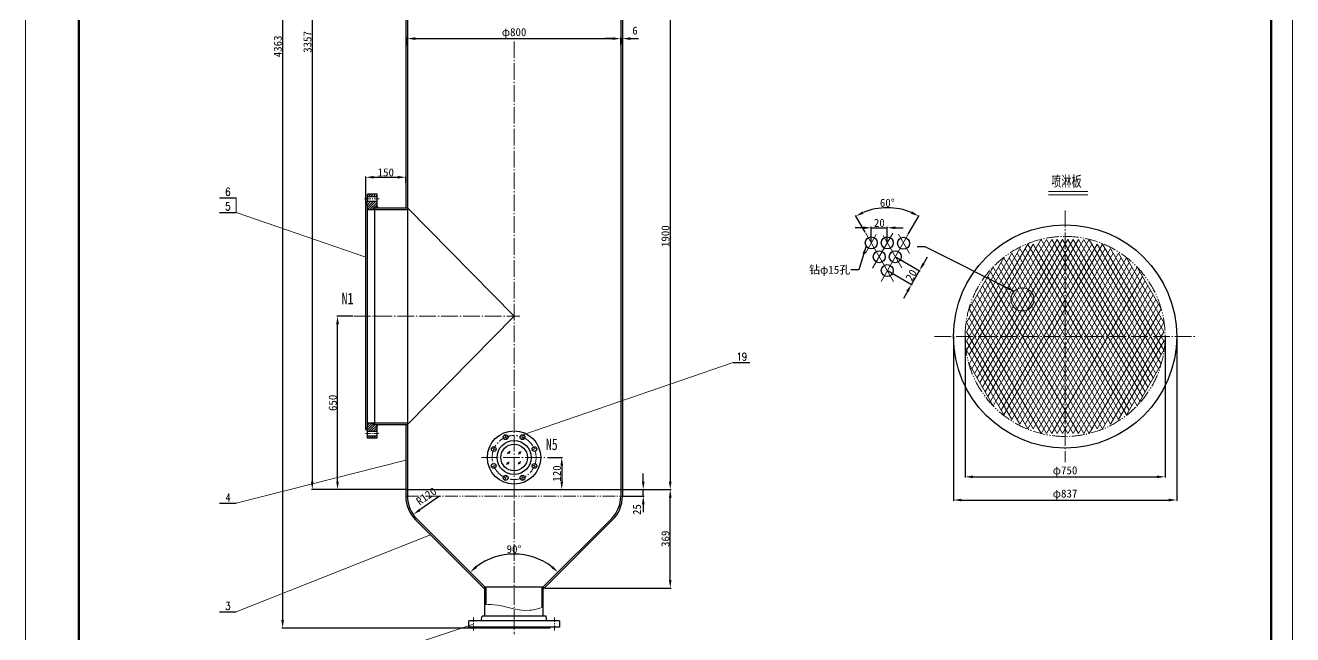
# Model space of a CAD drawing. Extents: x -6371 to 10984, y -1551 to 7765.
# Drawn here: x 6232 to 10984, y 2871 to 5156 of the extents above; entities that cross this region are included whole.
import ezdxf
from ezdxf.enums import TextEntityAlignment as Align

# ---------------------------------------------------------------- set-up
doc = ezdxf.new("R2010")
doc.units = 0
doc.header["$LTSCALE"] = 25
doc.header["$PDMODE"] = 1
for name, pattern in [('JXX-L', [2.95, 1.9, -0.25, 0.15, -0.25, 0.15, -0.25]), ('ZXX-L', [3.28, 2.5, -0.3, 0.18, -0.3]), ('ZXX-S', [1.27, 0.75, -0.2, 0.12, -0.2])]:
    doc.linetypes.add(name, pattern=pattern)
doc.layers.get('Defpoints').update_dxf_attribs({"linetype": 'CONTINUOUS'})
for name, color, linetype, lineweight in [('A 粗实线', 1, 'CONTINUOUS', 25), ('B 细实线', 7, 'CONTINUOUS', 15), ('C 文 字', 2, 'CONTINUOUS', 20), ('D 短中心线', 3, 'ZXX-S', 18), ('E 长中心线', 3, 'ZXX-L', 15), ('I 长双点线', 3, 'JXX-L', 15), ('J 标注尺寸', 2, 'CONTINUOUS', 15)]:
    doc.layers.add(name, color=color, linetype=linetype, lineweight=lineweight)
doc.styles.add('HZTXT', font='SIMFANG.TTF', dxfattribs={"width": 0.75})
doc.styles.add('ROMANC', font='romanc', dxfattribs={"width": 0.7, "height": 6})
doc.styles.get("Standard").update_dxf_attribs({"font": 'SIMFANG.TTF'})
doc.styles.add('标题中文', font='SIMFANG.TTF', dxfattribs={"width": 0.7})
doc.dimstyles.new('通用标注4.0', dxfattribs={"dimtxt": 30, "dimasz": 30, "dimexe": 3, "dimexo": 3, "dimgap": 3, "dimtad": 1, "dimdec": 0, "dimzin": 0, "dimdsep": 46, "dimtxsty": 'Standard', "dimcen": 3, "dimadec": 0, "dimazin": 0, "dimtfac": 0.375, "dimtdec": 0, "dimtmove": 2, "dimatfit": 3, "dimfxl": 0, "dimtzin": 0, "dimarcsym": 0})

# ---------------------------------------------------------------- blocks, each defined once
blk = doc.blocks.new('*D74')
at = {"layer": 'Defpoints', "color": 0}
for p in [(8464.4, 5106.2), (7664.4, 5078.3), (8464.4, 5078.3)]:
    blk.add_point(p, dxfattribs=at)
at = {"layer": 'J 标注尺寸', "color": 0, "lineweight": -2}
for p, q in [((7664.4, 5081.3), (7664.4, 5109.2)), ((7694.4, 5106.2), (8434.4, 5106.2)), ((8464.4, 5081.3), (8464.4, 5109.2))]:
    blk.add_line(p, q, dxfattribs=at)
at = {"layer": 'J 标注尺寸', "color": 0}
for points in [[(7694.4, 5111.2), (7694.4, 5101.2), (7664.4, 5106.2)], [(8434.4, 5111.2), (8434.4, 5101.2), (8464.4, 5106.2)]]:
    blk.add_solid(points, dxfattribs=at)
at = {"layer": 'J 标注尺寸', "color": 0, "insert": (8064.4, 5126.5), "char_height": 30, "attachment_point": 5}
blk.add_mtext('φ800', dxfattribs=at)
blk = doc.blocks.new('*D75')
at = {"layer": 'Defpoints', "color": 0}
for p in [(8470.4, 5106.2), (8464.4, 5084.5), (8470.4, 5084.5)]:
    blk.add_point(p, dxfattribs=at)
at = {"layer": 'J 标注尺寸', "color": 0, "lineweight": -2}
for p, q in [((8434.4, 5106.2), (8404.4, 5106.2)), ((8464.4, 5087.5), (8464.4, 5109.2)), ((8464.4, 5106.2), (8470.4, 5106.2)), ((8470.4, 5087.5), (8470.4, 5109.2)), ((8500.4, 5106.2), (8530.4, 5106.2))]:
    blk.add_line(p, q, dxfattribs=at)
at = {"layer": 'J 标注尺寸', "color": 0}
for points in [[(8434.4, 5111.2), (8434.4, 5101.2), (8464.4, 5106.2)], [(8500.4, 5111.2), (8500.4, 5101.2), (8470.4, 5106.2)]]:
    blk.add_solid(points, dxfattribs=at)
at = {"layer": 'J 标注尺寸', "color": 0, "insert": (8517.7, 5136.2), "char_height": 30, "attachment_point": 5}
blk.add_mtext('6', dxfattribs=at)
blk = doc.blocks.new('*D76')
at = {"layer": 'Defpoints', "color": 0}
for p in [(8187.3, 3535.3), (8219.9, 3415.3), (8243.1, 3415.3)]:
    blk.add_point(p, dxfattribs=at)
at = {"layer": 'J 标注尺寸', "color": 0, "lineweight": -2}
for p, q in [((8190.3, 3535.3), (8246.1, 3535.3)), ((8243.1, 3505.3), (8243.1, 3445.3)), ((8222.9, 3415.3), (8246.1, 3415.3))]:
    blk.add_line(p, q, dxfattribs=at)
at = {"layer": 'J 标注尺寸', "color": 0}
for points in [[(8238.1, 3505.3), (8248.1, 3505.3), (8243.1, 3535.3)], [(8238.1, 3445.3), (8248.1, 3445.3), (8243.1, 3415.3)]]:
    blk.add_solid(points, dxfattribs=at)
at = {"layer": 'J 标注尺寸', "color": 0, "insert": (8225.1, 3475.3), "char_height": 30, "attachment_point": 5, "rotation": 90}
blk.add_mtext('120', dxfattribs=at)
blk = doc.blocks.new('*D77')
at = {"layer": 'Defpoints', "color": 0}
for p in [(7699.6, 3305.5), (8429.3, 3305.5), (8124.7, 3165.4), (7954.9, 3050.1), (8173.9, 3050.1)]:
    blk.add_point(p, dxfattribs=at)
at = {"layer": 'J 标注尺寸', "color": 0, "lineweight": -2}
blk.add_arc((8064.4, 2940.6), 232.7, 52.3906, 127.6094, dxfattribs=at)
at = {"layer": 'J 标注尺寸', "color": 0}
for points in [[(7925.7, 3121.3), (7919.1, 3128.8), (7899.8, 3105.2)], [(8209.8, 3128.8), (8203.2, 3121.3), (8229, 3105.2)]]:
    blk.add_solid(points, dxfattribs=at)
at = {"layer": 'J 标注尺寸', "color": 0, "insert": (8064.4, 3191.4), "char_height": 30, "attachment_point": 5}
blk.add_mtext('90°', dxfattribs=at)
blk = doc.blocks.new('*D78')
at = {"layer": 'Defpoints', "color": 0}
for p in [(7784.4, 3390.3), (7686.2, 3321.5)]:
    blk.add_point(p, dxfattribs=at)
at = {"layer": 'J 标注尺寸', "color": 0, "lineweight": -2}
blk.add_line((7784.4, 3390.3), (7710.7, 3338.7), dxfattribs=at)
at = {"layer": 'J 标注尺寸', "color": 0}
blk.add_solid([(7707.9, 3342.8), (7713.6, 3334.6), (7686.2, 3321.5)], dxfattribs=at)
at = {"layer": 'J 标注尺寸', "color": 0, "insert": (7735.4, 3390.3), "char_height": 30, "attachment_point": 5, "rotation": 35.0302}
blk.add_mtext('R120', dxfattribs=at)
blk = doc.blocks.new('*D79')
at = {"layer": 'Defpoints', "color": 0}
for p in [(7402.3, 4065.3), (7463, 4065.3), (7658.4, 3415.3)]:
    blk.add_point(p, dxfattribs=at)
at = {"layer": 'J 标注尺寸', "color": 0, "lineweight": -2}
for p, q in [((7460, 4065.3), (7399.3, 4065.3)), ((7402.3, 3445.3), (7402.3, 4035.3)), ((7655.4, 3415.3), (7399.3, 3415.3))]:
    blk.add_line(p, q, dxfattribs=at)
at = {"layer": 'J 标注尺寸', "color": 0}
for points in [[(7397.3, 4035.3), (7407.3, 4035.3), (7402.3, 4065.3)], [(7397.3, 3445.3), (7407.3, 3445.3), (7402.3, 3415.3)]]:
    blk.add_solid(points, dxfattribs=at)
at = {"layer": 'J 标注尺寸', "color": 0, "insert": (7384.3, 3740.3), "char_height": 30, "attachment_point": 5, "rotation": 90}
blk.add_mtext('650', dxfattribs=at)
blk = doc.blocks.new('*D86')
at = {"layer": 'Defpoints', "color": 0}
for p in [(7639.4, 6772.3), (7307.6, 3415.3), (7658.4, 3415.3)]:
    blk.add_point(p, dxfattribs=at)
at = {"layer": 'J 标注尺寸', "color": 0, "lineweight": -2}
for p, q in [((7636.4, 6772.3), (7304.6, 6772.3)), ((7307.6, 6742.3), (7307.6, 3445.3)), ((7655.4, 3415.3), (7304.6, 3415.3))]:
    blk.add_line(p, q, dxfattribs=at)
at = {"layer": 'J 标注尺寸', "color": 0}
for points in [[(7302.6, 6742.3), (7312.6, 6742.3), (7307.6, 6772.3)], [(7302.6, 3445.3), (7312.6, 3445.3), (7307.6, 3415.3)]]:
    blk.add_solid(points, dxfattribs=at)
at = {"layer": 'J 标注尺寸', "color": 0, "insert": (7289.6, 5093.8), "char_height": 30, "attachment_point": 5, "rotation": 90}
blk.add_mtext('3357', dxfattribs=at)
blk = doc.blocks.new('*D87')
at = {"layer": 'Defpoints', "color": 0}
for p in [(8603.4, 5315.3), (8470.4, 3415.3), (8649.9, 3415.3)]:
    blk.add_point(p, dxfattribs=at)
at = {"layer": 'J 标注尺寸', "color": 0, "lineweight": -2}
for p, q in [((8606.4, 5315.3), (8652.9, 5315.3)), ((8649.9, 5285.3), (8649.9, 3445.3)), ((8473.4, 3415.3), (8652.9, 3415.3))]:
    blk.add_line(p, q, dxfattribs=at)
at = {"layer": 'J 标注尺寸', "color": 0}
for points in [[(8644.9, 5285.3), (8654.9, 5285.3), (8649.9, 5315.3)], [(8644.9, 3445.3), (8654.9, 3445.3), (8649.9, 3415.3)]]:
    blk.add_solid(points, dxfattribs=at)
at = {"layer": 'J 标注尺寸', "color": 0, "insert": (8631.9, 4365.3), "char_height": 30, "attachment_point": 5, "rotation": 90}
blk.add_mtext('1900', dxfattribs=at)
blk = doc.blocks.new('*D88')
at = {"layer": 'Defpoints', "color": 0}
for p in [(8470.4, 3415.3), (8649.9, 3415.3), (8178.2, 3045.9)]:
    blk.add_point(p, dxfattribs=at)
at = {"layer": 'J 标注尺寸', "color": 0, "lineweight": -2}
for p, q in [((8473.4, 3415.3), (8652.9, 3415.3)), ((8649.9, 3075.9), (8649.9, 3385.3)), ((8181.2, 3045.9), (8652.9, 3045.9))]:
    blk.add_line(p, q, dxfattribs=at)
at = {"layer": 'J 标注尺寸', "color": 0}
for points in [[(8644.9, 3385.3), (8654.9, 3385.3), (8649.9, 3415.3)], [(8644.9, 3075.9), (8654.9, 3075.9), (8649.9, 3045.9)]]:
    blk.add_solid(points, dxfattribs=at)
at = {"layer": 'J 标注尺寸', "color": 0, "insert": (8631.9, 3230.6), "char_height": 30, "attachment_point": 5, "rotation": 90}
blk.add_mtext('369', dxfattribs=at)
blk = doc.blocks.new('*D89')
at = {"layer": 'Defpoints', "color": 0}
for p in [(8470.4, 3415.3), (8470.4, 3390.3), (8548.8, 3415.3)]:
    blk.add_point(p, dxfattribs=at)
at = {"layer": 'J 标注尺寸', "color": 0, "lineweight": -2}
for p, q in [((8548.8, 3445.3), (8548.8, 3475.3)), ((8473.4, 3415.3), (8551.8, 3415.3)), ((8473.4, 3390.3), (8551.8, 3390.3)), ((8548.8, 3390.3), (8548.8, 3415.3)), ((8548.8, 3360.3), (8548.8, 3330.3))]:
    blk.add_line(p, q, dxfattribs=at)
at = {"layer": 'J 标注尺寸', "color": 0}
for points in [[(8543.8, 3445.3), (8553.8, 3445.3), (8548.8, 3415.3)], [(8543.8, 3360.3), (8553.8, 3360.3), (8548.8, 3390.3)]]:
    blk.add_solid(points, dxfattribs=at)
at = {"layer": 'J 标注尺寸', "color": 0, "insert": (8525.3, 3340.2), "char_height": 30, "attachment_point": 5, "rotation": 90}
blk.add_mtext('25', dxfattribs=at)
blk = doc.blocks.new('*D90')
at = {"layer": 'Defpoints', "color": 0}
for p in [(7970.4, 7258.6), (7196.5, 2895.9), (7930.4, 2895.9)]:
    blk.add_point(p, dxfattribs=at)
at = {"layer": 'J 标注尺寸', "color": 0, "lineweight": -2}
for p, q in [((7967.4, 7258.6), (7193.5, 7258.6)), ((7196.5, 7228.6), (7196.5, 2925.9)), ((7927.4, 2895.9), (7193.5, 2895.9))]:
    blk.add_line(p, q, dxfattribs=at)
at = {"layer": 'J 标注尺寸', "color": 0}
for points in [[(7191.5, 7228.6), (7201.5, 7228.6), (7196.5, 7258.6)], [(7191.5, 2925.9), (7201.5, 2925.9), (7196.5, 2895.9)]]:
    blk.add_solid(points, dxfattribs=at)
at = {"layer": 'J 标注尺寸', "color": 0, "insert": (7178.5, 5077.2), "char_height": 30, "attachment_point": 5, "rotation": 90}
blk.add_mtext('4363', dxfattribs=at)
blk = doc.blocks.new('*D91')
at = {"layer": 'Defpoints', "color": 0}
for p in [(7658.4, 4586.3), (7658.4, 4563.5), (7508.4, 4490.3)]:
    blk.add_point(p, dxfattribs=at)
at = {"layer": 'J 标注尺寸', "color": 0, "lineweight": -2}
for p, q in [((7508.4, 4493.3), (7508.4, 4589.3)), ((7538.4, 4586.3), (7628.4, 4586.3)), ((7658.4, 4566.5), (7658.4, 4589.3))]:
    blk.add_line(p, q, dxfattribs=at)
at = {"layer": 'J 标注尺寸', "color": 0}
for points in [[(7538.4, 4591.3), (7538.4, 4581.3), (7508.4, 4586.3)], [(7628.4, 4591.3), (7628.4, 4581.3), (7658.4, 4586.3)]]:
    blk.add_solid(points, dxfattribs=at)
at = {"layer": 'J 标注尺寸', "color": 0, "insert": (7583.4, 4604.3), "char_height": 30, "attachment_point": 5}
blk.add_mtext('150', dxfattribs=at)
blk = doc.blocks.new('*D95')
at = {"layer": 'Defpoints', "color": 0}
for p in [(9755.4, 3989.4), (10505.4, 3989.4), (10505.4, 3462.9)]:
    blk.add_point(p, dxfattribs=at)
at = {"layer": 'J 标注尺寸', "color": 0, "lineweight": -2}
for p, q in [((9755.4, 3986.4), (9755.4, 3459.9)), ((10505.4, 3986.4), (10505.4, 3459.9)), ((9785.4, 3462.9), (10475.4, 3462.9))]:
    blk.add_line(p, q, dxfattribs=at)
at = {"layer": 'J 标注尺寸', "color": 0}
for points in [[(9785.4, 3467.9), (9785.4, 3457.9), (9755.4, 3462.9)], [(10475.4, 3467.9), (10475.4, 3457.9), (10505.4, 3462.9)]]:
    blk.add_solid(points, dxfattribs=at)
at = {"layer": 'J 标注尺寸', "color": 0, "insert": (10130.4, 3483.2), "char_height": 30, "attachment_point": 5}
blk.add_mtext('φ750', dxfattribs=at)
blk = doc.blocks.new('*D96')
at = {"layer": 'Defpoints', "color": 0}
for p in [(9711.9, 3989.4), (10548.9, 3989.4), (10548.9, 3375.9)]:
    blk.add_point(p, dxfattribs=at)
at = {"layer": 'J 标注尺寸', "color": 0, "lineweight": -2}
for p, q in [((9711.9, 3986.4), (9711.9, 3372.9)), ((10548.9, 3986.4), (10548.9, 3372.9)), ((9741.9, 3375.9), (10518.9, 3375.9))]:
    blk.add_line(p, q, dxfattribs=at)
at = {"layer": 'J 标注尺寸', "color": 0}
for points in [[(9741.9, 3380.9), (9741.9, 3370.9), (9711.9, 3375.9)], [(10518.9, 3380.9), (10518.9, 3370.9), (10548.9, 3375.9)]]:
    blk.add_solid(points, dxfattribs=at)
at = {"layer": 'J 标注尺寸', "color": 0, "insert": (10130.4, 3396.1), "char_height": 30, "attachment_point": 5}
blk.add_mtext('φ837', dxfattribs=at)
blk = doc.blocks.new('*D97')
at = {"layer": 'Defpoints', "color": 0}
for p in [(9504.8, 4468.5), (9382.1, 4377.8), (9541.1, 4370), (9440.6, 4195.9), (9487.2, 4195.9)]:
    blk.add_point(p, dxfattribs=at)
at = {"layer": 'J 标注尺寸', "color": 0, "lineweight": -2}
for p, q in [((9380.6, 4380.4), (9344.5, 4443.1)), ((9542.6, 4372.6), (9583.3, 4443.1))]:
    blk.add_line(p, q, dxfattribs=at)
blk.add_arc((9463.9, 4236.3), 235.8, 67.2948, 112.7052, dxfattribs=at)
at = {"layer": 'J 标注尺寸', "color": 0}
for points in [[(9375.1, 4449.3), (9370.6, 4458.3), (9346, 4440.5)], [(9557.1, 4458.3), (9552.6, 4449.3), (9581.8, 4440.5)]]:
    blk.add_solid(points, dxfattribs=at)
at = {"layer": 'J 标注尺寸', "color": 0, "insert": (9463.9, 4490), "char_height": 30, "attachment_point": 5}
blk.add_mtext('60°', dxfattribs=at)
blk = doc.blocks.new('*D98')
at = {"layer": 'Defpoints', "color": 0}
for p in [(9463.9, 4396.8), (9403.9, 4340.2), (9463.9, 4340.2)]:
    blk.add_point(p, dxfattribs=at)
at = {"layer": 'J 标注尺寸', "color": 0, "lineweight": -2}
for p, q in [((9373.9, 4396.8), (9343.9, 4396.8)), ((9403.9, 4343.2), (9403.9, 4399.8)), ((9403.9, 4396.8), (9463.9, 4396.8)), ((9463.9, 4343.2), (9463.9, 4399.8)), ((9493.9, 4396.8), (9523.9, 4396.8))]:
    blk.add_line(p, q, dxfattribs=at)
at = {"layer": 'J 标注尺寸', "color": 0}
for points in [[(9373.9, 4401.8), (9373.9, 4391.8), (9403.9, 4396.8)], [(9493.9, 4401.8), (9493.9, 4391.8), (9463.9, 4396.8)]]:
    blk.add_solid(points, dxfattribs=at)
at = {"layer": 'J 标注尺寸', "color": 0, "insert": (9433.9, 4414.8), "char_height": 30, "attachment_point": 5}
blk.add_mtext('20', dxfattribs=at)
blk = doc.blocks.new('*D99')
at = {"layer": 'Defpoints', "color": 0}
for p in [(9493.9, 4288.2), (9463.9, 4236.3), (9584.3, 4236)]:
    blk.add_point(p, dxfattribs=at)
at = {"layer": 'J 标注尺寸', "color": 0, "lineweight": -2}
for p, q in [((9496.5, 4286.7), (9586.9, 4234.5)), ((9599.3, 4262), (9614.3, 4288)), ((9466.5, 4234.8), (9556.9, 4182.6)), ((9554.3, 4184.1), (9584.3, 4236)), ((9539.3, 4158.1), (9524.3, 4132.1))]:
    blk.add_line(p, q, dxfattribs=at)
at = {"layer": 'J 标注尺寸', "color": 0}
for points in [[(9594.9, 4264.5), (9603.6, 4259.5), (9584.3, 4236)], [(9534.9, 4160.6), (9543.6, 4155.6), (9554.3, 4184.1)]]:
    blk.add_solid(points, dxfattribs=at)
at = {"layer": 'J 标注尺寸', "color": 0, "insert": (9553.7, 4219), "char_height": 30, "attachment_point": 5, "rotation": 60}
blk.add_mtext('20', dxfattribs=at)

msp = doc.modelspace()

# ---------------------------------------------------------------- hatches: boundary and pattern name
at = {"layer": 'A 粗实线'}
for points in [[(7537.4, 4471.3), (7534, 4465.3), (7540.4, 4465.3), (7540.4, 4471.3)], [(7537.4, 3659.3), (7534, 3665.3), (7540.4, 3665.3), (7540.4, 3659.3)], [(7954.9, 3050.1), (7950.7, 3045.9), (7954.9, 3041.7)], [(8173.9, 3050.1), (8173.9, 3041.7), (8178.2, 3045.9)]]:
    msp.add_hatch(color=256, dxfattribs=at).paths.add_polyline_path(points)
h = msp.add_hatch(color=256, dxfattribs=at)
h.paths.add_polyline_path([(7547.4, 4471.3), (7550.4, 4471.3), (7550.4, 4476.5)])
h.paths.add_polyline_path([(7550.4, 4476.5), (7550.4, 4471.3), (7556.4, 4471.3)])
h = msp.add_hatch(color=256, dxfattribs=at)
h.paths.add_polyline_path([(7547.4, 3659.3), (7550.4, 3659.3), (7550.4, 3654.1)])
h.paths.add_polyline_path([(7550.4, 3654.1), (7550.4, 3659.3), (7556.4, 3659.3)])
at = {"layer": 'B 细实线'}
h = msp.add_hatch(dxfattribs=at)
h.set_pattern_fill('ANSI31', color=256, scale=2, angle=180, style=0)
h.set_pattern_definition([(225, (14280.761, -3999.076), (4.490128, -4.490128), [])])
h.paths.add_polyline_path([(7514.4, 3616.3), (7514.4, 3607.8), (7550.4, 3607.8), (7550.4, 3616.3)])
h.paths.add_polyline_path([(7514.4, 3665.3), (7514.4, 3645.3), (7508.4, 3645.3), (7508.4, 3640.3), (7514.4, 3634.3), (7550.4, 3634.3), (7550.4, 3654.1), (7547.4, 3659.3), (7537.4, 3659.3), (7534, 3665.3)])
h.paths.add_polyline_path([(7514.4, 4496.3), (7508.4, 4490.3), (7508.4, 4485.3), (7514.4, 4485.3), (7514.4, 4465.3), (7534, 4465.3), (7537.4, 4471.3), (7547.4, 4471.3), (7550.4, 4476.5), (7550.4, 4496.3)])
h.paths.add_polyline_path([(7514.4, 4522.8), (7514.4, 4514.3), (7550.4, 4514.3), (7550.4, 4522.8)])

# ---------------------------------------------------------------- linework, layer by layer
at = {"layer": 'A 粗实线'}
for p, q in [((7664.4, 6766.3), (7664.4, 3390.3)), ((8464.4, 6766.3), (8464.4, 3390.3)), ((7658.4, 6743.3), (7658.4, 4471.3)), ((8470.4, 6067.9), (8470.4, 3390.3)), ((7514.4, 4496.3), (7514.4, 4522.8)), ((7550.4, 4522.8), (7514.4, 4522.8)), ((7550.4, 4471.3), (7550.4, 4522.8)), ((6959.3, 4509.5), (7021.9, 4509.5)), ((7508.4, 4490.3), (7514.4, 4496.3)), ((7508.4, 3640.3), (7508.4, 4490.3)), ((7508.4, 4485.3), (7514.4, 4485.3)), ((7514.4, 4514.3), (7550.4, 4514.3)), ((7514.4, 4496.3), (7550.4, 4496.3)), ((7514.4, 3645.3), (7514.4, 4485.3)), ((7537.4, 4471.3), (7534, 4465.3)), ((7537.4, 4471.3), (7664.4, 4471.3)), ((7540.4, 4471.3), (7540.4, 3659.3)), ((7547.4, 4471.3), (7550.4, 4476.5)), ((7556.4, 4471.3), (7550.4, 4476.5)), ((7664.4, 4471.3), (8064.4, 4065.3)), ((6959.3, 4454.7), (7021.9, 4454.7)), ((7514.4, 4465.3), (7664.4, 4465.3)), ((7664.4, 3659.3), (8064.4, 4065.3)), ((8886.4, 3891.5), (8949, 3891.5)), ((7514.4, 3665.3), (7664.4, 3665.3)), ((7537.4, 3659.3), (7534, 3665.3)), ((7537.4, 3659.3), (7534, 3665.3)), ((7537.4, 3659.3), (7664.4, 3659.3)), ((7547.4, 3659.3), (7550.4, 3654.1)), ((7556.4, 3659.3), (7550.4, 3654.1)), ((7550.4, 3607.8), (7550.4, 3659.3)), ((7658.4, 3659.3), (7658.4, 3390.3)), ((7508.4, 3645.3), (7514.4, 3645.3)), ((7508.4, 3640.3), (7514.4, 3634.3)), ((7514.4, 3634.3), (7550.4, 3634.3)), ((7514.4, 3607.8), (7514.4, 3634.3)), ((7514.4, 3616.3), (7550.4, 3616.3)), ((7550.4, 3607.8), (7514.4, 3607.8)), ((7658.4, 3415.3), (8470.4, 3415.3)), ((6959.3, 3363.5), (7021.9, 3363.5)), ((7695.3, 3301.2), (7954.9, 3041.7)), ((7699.6, 3305.5), (7954.9, 3050.1)), ((8429.3, 3305.5), (8173.9, 3050.1)), ((8433.5, 3301.2), (8173.9, 3041.7)), ((7954.9, 3050.1), (7950.7, 3045.9)), ((7954.9, 2939.9), (7954.9, 3050.1)), ((7954.9, 3050.1), (8173.9, 3050.1)), ((7959.4, 2983.4), (7959.4, 3050.1)), ((8169.4, 2973.5), (8169.4, 3050.1)), ((8173.9, 2939.9), (8173.9, 3050.1)), ((8173.9, 3050.1), (8178.2, 3045.9)), ((6959.3, 2956.7), (7021.9, 2956.7)), ((7894.4, 2898.9), (7894.4, 2922.9)), ((8234.4, 2922.9), (7894.4, 2922.9)), ((8234.4, 2898.9), (7894.4, 2898.9)), ((7930.4, 2895.9), (7930.4, 2898.9)), ((7941.4, 2922.9), (7944.4, 2939.9)), ((8184.4, 2939.9), (7944.4, 2939.9)), ((8187.4, 2922.9), (8184.4, 2939.9)), ((8198.4, 2898.9), (8198.4, 2895.9)), ((8234.4, 2922.9), (8234.4, 2898.9)), ((8198.4, 2895.9), (7930.4, 2895.9))]:
    msp.add_line(p, q, dxfattribs=at)
at = {"layer": 'A 粗实线', "color": 5, "lineweight": 60}
msp.add_lwpolyline([(10903.8, 1116.8), (10903.8, 7684.8), (6431.8, 7684.8), (6431.8, 1116.8)], close=True, dxfattribs=at)
at = {"layer": 'A 粗实线'}
for centre, radius in [((10130.4, 3989.4), 418.5), ((9403.9, 4340.2), 22.5), ((9463.9, 4340.2), 22.5), ((9524.8, 4338.5), 22.5), ((9433.9, 4288.2), 22.5), ((9493.9, 4288.2), 22.5), ((9463.9, 4236.3), 22.5), ((8064.4, 3535.3), 100), ((8032.8, 3611.6), 9), ((8096, 3611.6), 9), ((7988.2, 3566.9), 9), ((8064.4, 3535.3), 64), ((8064.4, 3535.3), 50), ((8140.6, 3566.9), 9), ((7988.2, 3503.8), 9), ((8140.6, 3503.8), 9), ((8032.8, 3459.1), 9), ((8096, 3459.1), 9)]:
    msp.add_circle(centre, radius, dxfattribs=at)
for centre, radius, start, end in [((7784.4, 3390.3), 126, 180, 225), ((7784.4, 3390.3), 120, 180, 225), ((8344.4, 3390.3), 120, 315, 0), ((8344.4, 3390.3), 126, 315, 0)]:
    msp.add_arc(centre, radius, start, end, dxfattribs=at)
at = {"layer": 'B 细实线'}
for p, q in [((10068.5, 4533.2), (10215.4, 4533.2)), ((10068.5, 4520.9), (10215.4, 4520.9)), ((7021.9, 4454.7), (7021.9, 4509.5)), ((7508.4, 4286.5), (7021.9, 4454.7)), ((9382.1, 4377.8), (9487.2, 4195.9)), ((9485.2, 4377.2), (9408.9, 4245)), ((9505.3, 4372.3), (9547.1, 4299.9)), ((9421.9, 4371.5), (9381.5, 4301.5)), ((9541.1, 4370), (9440.6, 4195.9)), ((9448, 4367.7), (9517.9, 4246.6)), ((9990.4, 4335.8), (9760.4, 3937.5)), ((10040.7, 4353.5), (9770.4, 3885.5)), ((10010.4, 4335.8), (9770.4, 3920.1)), ((10060.4, 4353.2), (9780.4, 3868.2)), ((10080.4, 4353.2), (9790.4, 3850.9)), ((10100.4, 4353.2), (9800.4, 3833.5)), ((10120.4, 4353.2), (9810.4, 3816.2)), ((10140.4, 4353.2), (9820.4, 3798.9)), ((10160.4, 4353.2), (9830.4, 3781.6)), ((10180.4, 4353.2), (9840.4, 3764.3)), ((10200.4, 4353.2), (9850.4, 3746.9)), ((10220.4, 4353.2), (9860.4, 3729.6)), ((10230.4, 4335.8), (9880.4, 3729.6)), ((10250.4, 4335.8), (9890.4, 3712.3)), ((10270.4, 4335.8), (9900.4, 3695)), ((9990.4, 4335.8), (10360.4, 3695)), ((10010.4, 4335.8), (10370.4, 3712.3)), ((10030.4, 4335.8), (10380.4, 3729.6)), ((10040.3, 4353.4), (10400.4, 3729.6)), ((10060.4, 4353.2), (10410.4, 3746.9)), ((10080.4, 4353.2), (10420.4, 3764.3)), ((10100.4, 4353.2), (10430.4, 3781.6)), ((10120.4, 4353.2), (10440.4, 3798.9)), ((10140.4, 4353.2), (10450.4, 3816.2)), ((10160.4, 4353.2), (10460.4, 3833.5)), ((10180.4, 4353.2), (10470.4, 3850.9)), ((10200.4, 4353.2), (10480.4, 3868.2)), ((10220.4, 4353.2), (10490.4, 3885.5)), ((10250.4, 4335.8), (10490.4, 3920.1)), ((10270.4, 4335.8), (10500.4, 3937.5)), ((9960.4, 4318.5), (9760.4, 3972.1)), ((9930.4, 4301.2), (9760.4, 4006.7)), ((9900.4, 4283.9), (9760.4, 4041.4)), ((9900.4, 4283.9), (10270.4, 3643)), ((10280.4, 4318.5), (9920.4, 3695)), ((9920.4, 4283.9), (10280.4, 3660.3)), ((10300.4, 4318.5), (9930.4, 3677.7)), ((9930.4, 4301.2), (10300.4, 3660.3)), ((10310.4, 4301.2), (9950.4, 3677.7)), ((9950.4, 4301.2), (10310.4, 3677.7)), ((9960.4, 4318.5), (10330.4, 3677.7)), ((10330.4, 4301.2), (9960.4, 3660.3)), ((9980.4, 4318.5), (10340.4, 3695)), ((10340.4, 4283.9), (9980.4, 3660.3)), ((10360.4, 4283.9), (9990.4, 3643)), ((10300.4, 4318.5), (10500.4, 3972.1)), ((10330.4, 4301.2), (10500.4, 4006.7)), ((10360.4, 4283.9), (10500.4, 4041.4)), ((9860.4, 4249.2), (9770.4, 4093.3)), ((9850.4, 4231.9), (10200.4, 3625.7)), ((9860.4, 4249.2), (10220.4, 3625.7)), ((9880.4, 4249.2), (10230.4, 3643)), ((9890.4, 4266.5), (10250.4, 3643)), ((10370.4, 4266.5), (10010.4, 3643)), ((10380.4, 4249.2), (10030.4, 3643)), ((10400.4, 4249.2), (10040.4, 3625.7)), ((10410.4, 4231.9), (10060.4, 3625.7)), ((10400.4, 4249.2), (10490.4, 4093.3)), ((9830.4, 4197.3), (10160.4, 3625.7)), ((9840.4, 4214.6), (10180.4, 3625.7)), ((10420.4, 4214.6), (10080.4, 3625.7)), ((10430.4, 4197.3), (10100.4, 3625.7)), ((9800.4, 4145.3), (10100.4, 3625.7)), ((9810.4, 4162.6), (10120.4, 3625.7)), ((9820.4, 4179.9), (10140.4, 3625.7)), ((10440.4, 4179.9), (10120.4, 3625.7)), ((10450.4, 4162.6), (10140.4, 3625.7)), ((10460.4, 4145.3), (10160.4, 3625.7)), ((9770.4, 4093.3), (10040.4, 3625.7)), ((9780.4, 4110.7), (10060.4, 3625.7)), ((9790.4, 4128), (10080.4, 3625.7)), ((10470.4, 4128), (10180.4, 3625.7)), ((10480.4, 4110.7), (10200.4, 3625.7)), ((10490.4, 4093.3), (10220.4, 3625.7)), ((9760.4, 4041.4), (9990.4, 3643)), ((9770.4, 4058.7), (10010.4, 3643)), ((10490.4, 4058.7), (10250.4, 3643)), ((10500.4, 4041.4), (10270.4, 3643)), ((9760.4, 4006.7), (9960.4, 3660.3)), ((10500.4, 4006.7), (10300.4, 3660.3)), ((9760.4, 3972.1), (9930.4, 3677.7)), ((10500.4, 3972.1), (10330.4, 3677.7)), ((9760.4, 3937.5), (9900.4, 3695)), ((10500.4, 3937.5), (10360.4, 3695)), ((8100.4, 3622.2), (8886.4, 3891.5)), ((9860.4, 3729.6), (9770.4, 3885.5)), ((10400.4, 3729.6), (10490.4, 3885.5)), ((7658.4, 3524.8), (7021.9, 3363.5)), ((8046, 3518.5), (8036.4, 3509)), ((8041.2, 3516.9), (8037.6, 3513.3)), ((8049.5, 3558.7), (8040, 3549.2)), ((8044.8, 3557.1), (8041.1, 3553.5)), ((8047.9, 3554), (8044.3, 3550.3)), ((8089.3, 3520), (8079.7, 3510.4)), ((8090.5, 3557.6), (8080.9, 3548)), ((8084.5, 3518.4), (8080.9, 3514.8)), ((8085.7, 3556), (8082.1, 3552.3)), ((8088.9, 3552.8), (8085.3, 3549.2)), ((8044.4, 3513.7), (8040.8, 3510.1)), ((8087.7, 3515.2), (8084, 3511.6)), ((7751.4, 3245.2), (7021.9, 2956.7)), ((7912.4, 2910.9), (7021.9, 2615.5))]:
    msp.add_line(p, q, dxfattribs=at)
msp.add_lwpolyline([(10983.8, 1036.8), (10983.8, 7764.8), (6231.8, 7764.8), (6231.8, 1036.8)], close=True, dxfattribs=at)
msp.add_open_spline([(8173.9, 2975), (8157.1, 2969.4), (8098.2, 2950.7), (8026.6, 2982.7), (7970.7, 2984.1), (7954.9, 2983.1)], degree=3, knots=[140.413908, 140.413908, 140.413908, 140.413908, 190.277045, 313.105904, 360.986955, 360.986955, 360.986955, 360.986955], dxfattribs=at)
at = {"layer": 'D 短中心线'}
for p, q in [((7558.4, 4505.3), (7502.8, 4505.3)), ((7557.5, 3625.3), (7506.9, 3625.3)), ((8028.5, 3622.2), (8037.4, 3600.7)), ((8100.4, 3622.2), (8091.5, 3600.7)), ((7977.6, 3571.3), (7999.1, 3562.4)), ((8151.3, 3571.3), (8129.7, 3562.4)), ((7977.6, 3499.4), (7999.1, 3508.3)), ((8028.5, 3448.5), (8037.4, 3470)), ((8100.4, 3448.5), (8091.5, 3470)), ((8151.3, 3499.4), (8129.7, 3508.3)), ((7912.4, 2886.9), (7912.4, 2934.9)), ((8216.4, 2886.9), (8216.4, 2934.9))]:
    msp.add_line(p, q, dxfattribs=at)
at = {"layer": 'E 长中心线'}
for p, q in [((8064.4, 5095.8), (8064.4, 2873.2)), ((10130.4, 4461), (10130.4, 3517.9)), ((7463, 4065.3), (8085.9, 4065.3)), ((9640.6, 3989.4), (10620.3, 3989.4)), ((7941.6, 3535.3), (8187.3, 3535.3))]:
    msp.add_line(p, q, dxfattribs=at)
msp.add_circle((8064.4, 3535.3), 82.5, dxfattribs=at)
at = {"layer": 'I 长双点线'}
msp.add_line((7658.4, 3390.3), (8470.4, 3390.3), dxfattribs=at)
msp.add_circle((10130.4, 3989.4), 375, dxfattribs=at)
at = {"layer": 'J 标注尺寸'}
msp.add_circle((9970.4, 4128), 43.2, dxfattribs=at)

# ---------------------------------------------------------------- texts
at = {"layer": 'C 文 字', "style": 'ROMANC', "width": 0.8}
for s, height, p in [('6', 29.4, (6991.3, 4531.6)), ('5', 29.4, (6991.3, 4476.8)), ('19', 29.36, (8918.4, 3913.5)), ('4', 29.4, (6991.3, 3385.5)), ('3', 29.4, (6991.3, 2978.7))]:
    msp.add_text(s, height=height, dxfattribs=at).set_placement(p, align=Align.MIDDLE)
at = {"layer": 'C 文 字', "char_height": 43.2, "width": 691.2, "attachment_point": 1, "style": 'HZTXT'}
for s, insert in [('N1', (7417.9, 4153.1)), ('N5', (8183.7, 3606.5))]:
    msp.add_mtext(s, dxfattribs=dict(at, insert=insert))
at = {"layer": 'J 标注尺寸', "style": '标题中文', "width": 0.7}
msp.add_text('喷淋板', height=39.98, dxfattribs=at).set_placement((10078.1, 4551.3))
at = {"layer": 'J 标注尺寸', "insert": (9324.5, 4254.4), "char_height": 30, "attachment_point": 3}
msp.add_mtext('钻φ15孔', dxfattribs=at)

# ---------------------------------------------------------------- dimensions: what is measured, and where the dimension line sits
at = {"layer": 'J 标注尺寸'}
for base, p1, p2, picture, middle in [((7196.5, 2895.9), (7970.4, 7258.6), (7930.4, 2895.9), '*D90', (7178.5, 5077.2)), ((7307.6, 3415.3), (7639.4, 6772.3), (7658.4, 3415.3), '*D86', (7289.6, 5093.8)), ((8649.9, 3415.3), (8603.4, 5315.3), (8470.4, 3415.3), '*D87', (8631.9, 4365.3)), ((7402.3, 4065.3), (7658.4, 3415.3), (7463, 4065.3), '*D79', (7384.3, 3740.3)), ((8243.1, 3415.3), (8187.3, 3535.3), (8219.9, 3415.3), '*D76', (8225.1, 3475.3)), ((8649.9, 3415.3), (8178.2, 3045.9), (8470.4, 3415.3), '*D88', (8631.9, 3230.6))]:
    dim = msp.add_linear_dim(base=base, p1=p1, p2=p2, angle=90, dimstyle='通用标注4.0', dxfattribs=at)
    dim.commit()
    dim.dimension.update_dxf_attribs({"geometry": picture, "text_midpoint": middle})
for base, p1, p2, text, picture, middle in [((8464.4, 5106.2), (7664.4, 5078.3), (8464.4, 5078.3), 'φ<>', '*D74', (8064.4, 5126.5)), ((9463.9, 4396.8), (9403.9, 4340.2), (9463.9, 4340.2), '20', '*D98', (9433.9, 4414.8)), ((10548.9, 3375.9), (9711.9, 3989.4), (10548.9, 3989.4), 'φ<>', '*D96', (10130.4, 3396.1)), ((10505.4, 3462.9), (9755.4, 3989.4), (10505.4, 3989.4), 'φ<>', '*D95', (10130.4, 3483.2))]:
    dim = msp.add_linear_dim(base=base, p1=p1, p2=p2, text=text, dimstyle='通用标注4.0', dxfattribs=at)
    dim.commit()
    dim.dimension.update_dxf_attribs({"geometry": picture, "text_midpoint": middle})
dim = msp.add_linear_dim(base=(8470.4, 5106.2), p1=(8464.4, 5084.5), p2=(8470.4, 5084.5), dimstyle='通用标注4.0', dxfattribs=at)
dim.commit()
dim.dimension.update_dxf_attribs({"geometry": '*D75', "text_midpoint": (8517.7, 5136.2), "dimtype": 160})
dim = msp.add_linear_dim(base=(7658.4, 4586.3), p1=(7508.4, 4490.3), p2=(7658.4, 4563.5), dimstyle='通用标注4.0', dxfattribs=at)
dim.commit()
dim.dimension.update_dxf_attribs({"geometry": '*D91', "text_midpoint": (7583.4, 4604.3)})
for base, line1, line2, picture, middle in [((9504.8, 4468.5), ((9541.1, 4370), (9440.6, 4195.9)), ((9382.1, 4377.8), (9487.2, 4195.9)), '*D97', (9463.9, 4490)), ((8124.7, 3165.4), ((8429.3, 3305.5), (8173.9, 3050.1)), ((7699.6, 3305.5), (7954.9, 3050.1)), '*D77', (8064.4, 3191.4))]:
    dim = msp.add_angular_dim_2l(base=base, line1=line1, line2=line2, dimstyle='通用标注4.0', dxfattribs=at)
    dim.commit()
    dim.dimension.update_dxf_attribs({"geometry": picture, "text_midpoint": middle})
dim = msp.add_aligned_dim(p1=(9463.9, 4236.3), p2=(9493.9, 4288.2), distance=-104.4, text='20', dimstyle='通用标注4.0', dxfattribs=at)
dim.commit()
dim.dimension.update_dxf_attribs({"geometry": '*D99', "text_midpoint": (9553.7, 4219)})
dim = msp.add_linear_dim(base=(8548.8, 3415.3), p1=(8470.4, 3390.3), p2=(8470.4, 3415.3), angle=90, dimstyle='通用标注4.0', dxfattribs=at)
dim.commit()
dim.dimension.update_dxf_attribs({"geometry": '*D89', "text_midpoint": (8525.3, 3340.2), "dimtype": 160})
dim = msp.add_radius_dim(center=(7784.4, 3390.3), mpoint=(7686.2, 3321.5), dimstyle='通用标注4.0', dxfattribs=at)
dim.commit()
dim.dimension.update_dxf_attribs({"geometry": '*D78', "text_midpoint": (7735.4, 3390.3), "dimtype": 164})

# ---------------------------------------------------------------- leaders
at = {"layer": 'J 标注尺寸', "annotation_type": 0, "has_hookline": 1, "hookline_direction": 1, "text_width": 165.1}
msp.add_leader([(9384.4, 4328.9), (9357.5, 4239.4), (9327.5, 4239.4)], dimstyle='通用标注4.0', override={"dimgap": 3, "dimtad": 0}, dxfattribs=at)
at = {"layer": 'J 标注尺寸'}
msp.add_leader([(9939.6, 4158.2), (9606.1, 4325.2), (9576.1, 4325.2)], dimstyle='通用标注4.0', override={"dimgap": 3, "dimtad": 0}, dxfattribs=at)

doc.saveas('drawing.dxf')
